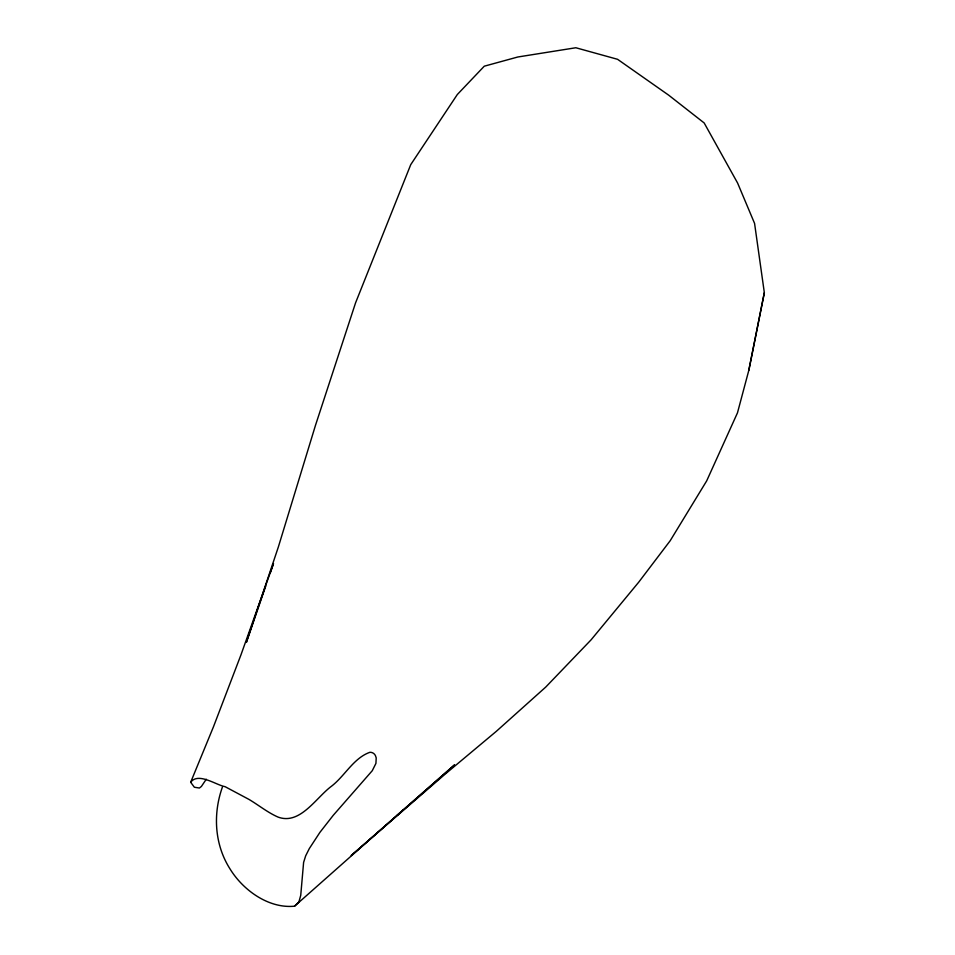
<?xml version="1.0" encoding="UTF-8"?>
<svg xmlns="http://www.w3.org/2000/svg" width="955" height="955" viewBox="0 0 955 955"><rect width="100%" height="100%" fill="white"/><g stroke="black" fill="none" stroke-linecap="round" stroke-linejoin="round"><path stroke-width="1.43" d="M397.137 815.307L454.568 764.871L351.225 855.549L445.388 773.932L496.325 731.327L545.759 687.051L591.109 639.814L638.716 582.18L670.219 540.685L706.676 480.89L737.475 412.846L748.816 370.337L764.334 292.684L754.569 223.386L737.594 183.026L704.169 122.956L668.631 95.13L617.575 59.306L575.841 47.75L517.837 56.99L484.281 66.193L457.314 94.533L410.745 164.63L355.582 302.807L315.496 425.285L278.371 546.929L246.354 642.417L265.741 586.095M748.816 370.337L764.334 292.684M222.408 787.075C212.786 814.066 214.493 844.662 230.107 869.062C243.239 890.418 268.844 908.766 294.558 906.188L402.915 810.198M270.098 573.43L273.488 563.581L240.935 654.939L213.454 726.827L190.666 782.264L194.354 787.23L199.404 788.03L201.398 786.454L206.256 779.232M190.666 782.264C198.234 772.01 215.961 785.022 225.094 786.681L248.969 799.407C258.709 805.172 267.603 812.502 278.012 817.074C300.145 825.323 316.093 797.509 331.648 786.108C344.898 775.842 353.708 757.948 369.919 752.289A11.782 8.129 -59.9 0 1 375.411 755.56L376.21 757.9L375.924 763.415L372.259 770.709L333.235 815.331L319.925 832.354L309.325 848.565L305.66 855.859L303.606 862.425L300.741 895.301L298.879 902.021L294.558 906.188"/></g></svg>
